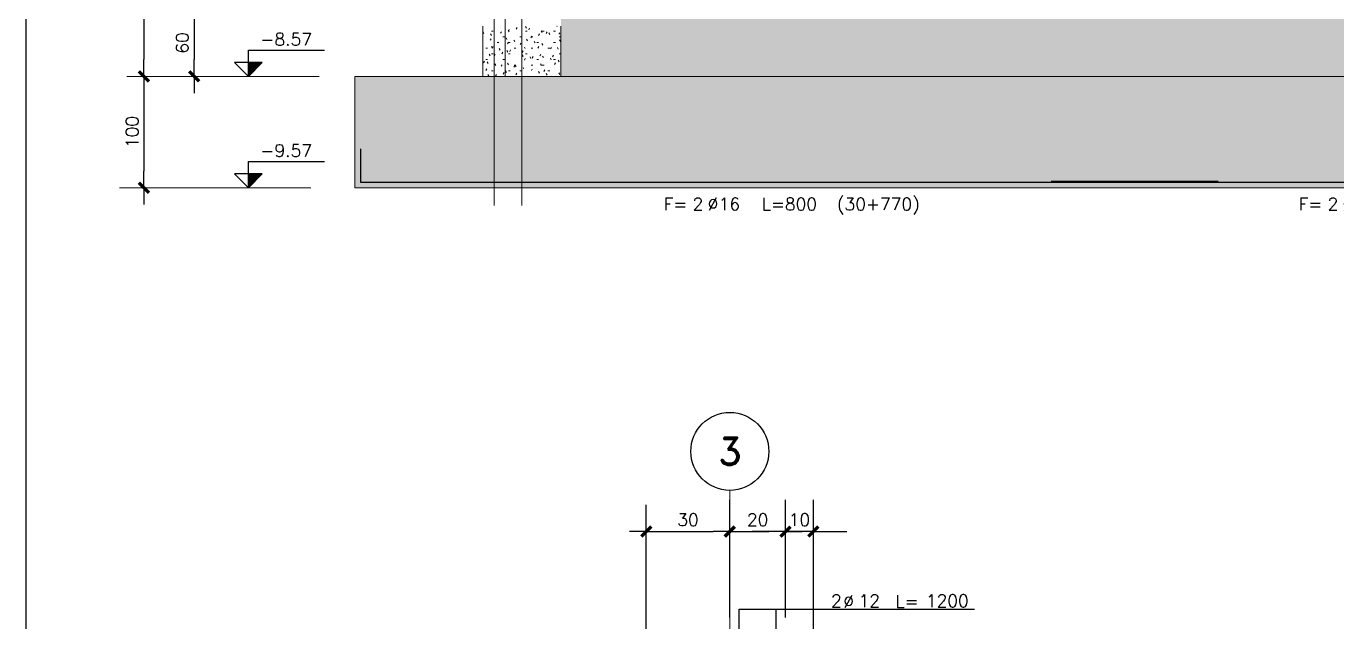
# Model space of a CAD drawing. Extents: x -58 to 5689, y 66 to 4123.
# Drawn here: x -58 to 1118, y 885 to 1420 of the extents above; entities that cross this region are included whole.
import ezdxf
from ezdxf.enums import TextEntityAlignment as Align
from ezdxf.xclip import XClip

# ---------------------------------------------------------------- set-up
doc = ezdxf.new("R2010")
doc.units = 0
doc.header["$LTSCALE"] = 30
doc.header["$MEASUREMENT"] = 0
doc.header["$XCLIPFRAME"] = 0
doc.linetypes.add("EJE3-3'$0$RLE-PROYECCION", pattern=[0.71438, 0.47625, -0.23813])
doc.layers.get('0').update_dxf_attribs({"linetype": 'CONTINUOUS'})
for name, color, linetype in [("EJE3-3'$0$CORTES", 5, 'CONTINUOUS'), ("EJE3-3'$0$fe", 7, 'CONTINUOUS'), ("EJE3-3'$0$RLA-CORTES", 5, 'CONTINUOUS'), ("EJE3-3'$0$RLA-COTAS1", 2, 'CONTINUOUS'), ("EJE3-3'$0$RLA-FE", 7, 'CONTINUOUS'), ('RLA-FORMATO', 7, 'CONTINUOUS')]:
    doc.layers.add(name, color=color, linetype=linetype)
doc.layers.add("EJE3-3'$0$RLA-ACHURADO", color=30, linetype="EJE3-3'$0$RLE-PROYECCION", lineweight=15, transparency=0.7)
for name, color, linetype, lineweight in [("EJE3-3'$0$RLA-CONTORNO", 30, 'CONTINUOUS', 15), ("EJE3-3'$0$RLA-EJES", 1, 'CONTINUOUS', 9), ("EJE3-3'$0$RLA-NIVEL-1", 1, 'CONTINUOUS', 9), ("EJE3-3'$0$RLA-SELLO", 3, 'CONTINUOUS', 9)]:
    doc.layers.add(name, color=color, linetype=linetype, lineweight=lineweight)
doc.styles.add("EJE3-3'$0$RomanD", font='romand.shx', dxfattribs={"height": 31.5})
doc.styles.add("EJE3-3'$0$RomanS", font='romans.shx', dxfattribs={"height": 11.25})
doc.dimstyles.new("EJE3-3'$0$ING-50", dxfattribs={"dimscale": 50, "dimtxt": 0.27, "dimasz": 0.3, "dimexe": 0, "dimexo": 0, "dimgap": 0.1, "dimtad": 1, "dimdec": 1, "dimzin": 12, "dimdsep": 46, "dimtxsty": "EJE3-3'$0$RomanS", "dimblk": "EJE3-3'$0$TICK1", "dimblk1": "EJE3-3'$0$TICK1", "dimblk2": "EJE3-3'$0$TICK1", "dimcen": 0.09, "dimclrd": 2, "dimclre": 1, "dimclrt": 3, "dimadec": 0, "dimazin": 0, "dimtfac": 1, "dimtdec": 0, "dimtix": 1, "dimtmove": 2, "dimatfit": 3, "dimldrblk": "EJE3-3'$0$TICK1", "dimfxl": 0, "dimfxlon": 1, "dimtolj": 1, "dimtzin": 0, "dimarcsym": 0})
doc.dimstyles.new("EJE3-3'$0$ING20", dxfattribs={"dimscale": 50, "dimtxt": 0.27, "dimasz": 0.3, "dimexe": 0, "dimexo": 0, "dimgap": 0.1, "dimtad": 1, "dimdec": 1, "dimlfac": 0.4, "dimzin": 12, "dimdsep": 46, "dimtxsty": "EJE3-3'$0$RomanS", "dimblk": "EJE3-3'$0$TICK1", "dimcen": 0.09, "dimclrd": 2, "dimclre": 1, "dimclrt": 3, "dimadec": 0, "dimazin": 0, "dimtfac": 1, "dimtdec": 1, "dimtix": 1, "dimtmove": 2, "dimatfit": 3, "dimldrblk": "EJE3-3'$0$TICK1", "dimfxl": 0, "dimfxlon": 1, "dimtolj": 1, "dimtzin": 0, "dimarcsym": 0})
pattern_1 = [(0, (-1824.927, -1302.188), (20.32, 5.08), [1.676, -13.564, 1.676, -13.564, -81.28]), (0, (-1824.927, -1302.188), (20.32, 5.08), [-30.48, 1.676, -28.804, 1.676, -13.564, -35.56]), (0, (-1824.927, -1302.188), (20.32, 5.08), [-76.2, 1.676, -8.484, 1.676, -23.724]), (120, (-1817.307, -1299.648), (-14.55941, 15.057636), [1.676, -13.564, 1.676, -13.564, -81.28]), (120, (-1817.307, -1299.648), (-14.55941, 15.057636), [-30.48, 1.676, -28.804, 1.676, -13.564, -35.56]), (120, (-1817.307, -1299.648), (-14.55941, 15.057636), [-76.2, 1.676, -8.484, 1.676, -23.724]), (240, (-1814.767, -1289.488), (-5.76059, -20.137636), [1.676, -13.564, 1.676, -13.564, -81.28]), (240, (-1814.767, -1289.488), (-5.76059, -20.137636), [-30.48, 1.676, -28.804, 1.676, -13.564, -35.56]), (240, (-1814.767, -1289.488), (-5.76059, -20.137636), [-76.2, 1.676, -8.484, 1.676, -23.724])]

# ---------------------------------------------------------------- blocks, each defined once
blk = doc.blocks.new("EJE3-3'$0$TICK1")
at = {"color": 2}
for points in [[(0, 0), (-1, 0)], [(0, 0), (1, 0)]]:
    blk.add_lwpolyline(points, dxfattribs=at)
at = {"color": 2, "const_width": 0.2}
blk.add_lwpolyline([(-0.3, -0.3), (0.3, 0.3)], dxfattribs=at)
blk = doc.blocks.new("EJE3-3'$0$DIMBLOCK15-EJE 3-3_")
at = {"layer": "EJE3-3'$0$RLA-COTAS1", "color": 2, "lineweight": -2, "transparency": 16777216}
blk.add_line((-2733.8, -416), (-2733.8, -842), dxfattribs=at)
at = {"layer": "EJE3-3'$0$RLA-COTAS1", "color": 2, "lineweight": -2, "transparency": 16777216, "xscale": 15, "yscale": 15, "zscale": 15}
for p, rotation in [((-2733.8, -401), 90), ((-2733.8, -857), 270)]:
    blk.add_blockref("EJE3-3'$0$TICK1", p, dxfattribs=dict(at, rotation=rotation))
at = {"layer": "EJE3-3'$0$RLA-COTAS1", "color": 3, "transparency": 16777216, "insert": (-2744.4, -629), "char_height": 11.25, "attachment_point": 5, "rotation": 90, "style": "EJE3-3'$0$RomanS"}
blk.add_mtext('\\A1;456', dxfattribs=at)
blk = doc.blocks.new("EJE3-3'$0$DIMBLOCK16-EJE 3-3_")
at = {"layer": "EJE3-3'$0$RLA-COTAS1", "color": 2, "lineweight": -2, "transparency": 16777216}
blk.add_line((-2733.8, -872), (-2733.8, -942), dxfattribs=at)
at = {"layer": "EJE3-3'$0$RLA-COTAS1", "color": 2, "lineweight": -2, "transparency": 16777216, "xscale": 15, "yscale": 15, "zscale": 15}
for p, rotation in [((-2733.8, -857), 90), ((-2733.8, -957), 270)]:
    blk.add_blockref("EJE3-3'$0$TICK1", p, dxfattribs=dict(at, rotation=rotation))
at = {"layer": "EJE3-3'$0$RLA-COTAS1", "color": 3, "transparency": 16777216, "insert": (-2744.4, -907), "char_height": 11.25, "attachment_point": 5, "rotation": 90, "style": "EJE3-3'$0$RomanS"}
blk.add_mtext('\\A1;100', dxfattribs=at)
blk = doc.blocks.new("EJE3-3'$0$DIMBLOCK18-EJE 3-3_")
at = {"layer": "EJE3-3'$0$RLA-COTAS1", "color": 2, "lineweight": -2, "transparency": 16777216}
blk.add_line((-2688.8, -812), (-2688.8, -842), dxfattribs=at)
at = {"layer": "EJE3-3'$0$RLA-COTAS1", "color": 2, "lineweight": -2, "transparency": 16777216, "xscale": 15, "yscale": 15, "zscale": 15}
for p, rotation in [((-2688.8, -797), 90), ((-2688.8, -857), 270)]:
    blk.add_blockref("EJE3-3'$0$TICK1", p, dxfattribs=dict(at, rotation=rotation))
at = {"layer": "EJE3-3'$0$RLA-COTAS1", "color": 3, "transparency": 16777216, "insert": (-2699.4, -827), "char_height": 11.25, "attachment_point": 5, "rotation": 90, "style": "EJE3-3'$0$RomanS"}
blk.add_mtext('\\A1;60', dxfattribs=at)
blk = doc.blocks.new("EJE3-3'$0$nivel-el")
blk.add_hatch(color=1).paths.add_polyline_path([(0, 0), (12.5, 12.5), (0, 12.5)])
at = {"color": 3}
blk.add_lwpolyline([(0, 0), (12.5, 12.5), (-12.5, 12.5), (0, 0), (0, 23.61), (68.35, 23.61)], dxfattribs=at)
blk.add_lwpolyline([(0, 0), (12.5, 12.5), (0, 12.5), (0, 0)])
at = {"color": 3, "style": "EJE3-3'$0$RomanS", "flags": 4}
blk.add_attdef('%%P0.00', text='', height=11.25, dxfattribs=at).set_placement((33.96, 27.67), align=Align.CENTER)
blk = doc.blocks.new('*U316')
at = {"layer": "EJE3-3'$0$RLA-FE"}
for p, q in [((0, 30), (0, 0)), ((0, 0), (688.2, 0)), ((688.2, 0), (738.2, 0)), ((738.2, 0), (770, 0)), ((770, 0), (770, 0))]:
    blk.add_line(p, q, dxfattribs=at)
at = {"layer": "EJE3-3'$0$RLA-FE", "color": 3, "style": "EJE3-3'$0$RomanS", "flags": 8}
for tag, p in [('F=', (293.4, -25.3)), ('NUM', (307.8, -25.3))]:
    blk.add_attdef(tag, text='', height=11.2, dxfattribs=at).set_placement(p, align=Align.RIGHT)
at = {"layer": "EJE3-3'$0$RLA-FE", "color": 3, "style": "EJE3-3'$0$RomanS"}
for tag, p, flags in [('PHI', (311.7, -25.1), 12), ('DIAM', (321.6, -25.3), 12), ('MINUS', (343.6, -25.3), 13), ('MARK', (357, -25.3), 13), ('TEXTO_FE1', (360.3, -25.3), 8), ('TEXTO_FE2', (427.8, -25.3), 8), ('TIPO', (383.8, -57.9), 13), ('NVECES', (369.9, -76.9), 13), ('NUMFE', (373.9, -96.6), 13), ('CAPA', (382.1, -115.7), 13), ('DESPLAZA', (277.2, -134.2), 13), ('ESPACIO', (283.2, -152.5), 13), ('CANT', (297.1, -171.3), 13)]:
    blk.add_attdef(tag, p, '', height=11.2, dxfattribs=dict(at, flags=flags))
blk = doc.blocks.new('*U317')
at = {"layer": "EJE3-3'$0$RLA-FE"}
for p, q in [((670, 0), (670, 30)), ((0, 0), (0, 0)), ((0, 0), (588.2, 0)), ((588.2, 0), (638.2, 0)), ((638.2, 0), (670, 0))]:
    blk.add_line(p, q, dxfattribs=at)
at = {"layer": "EJE3-3'$0$RLA-FE", "color": 3, "style": "EJE3-3'$0$RomanS", "flags": 8}
for tag, p in [('F=', (243.4, -25.3)), ('NUM', (257.8, -25.3))]:
    blk.add_attdef(tag, text='', height=11.2, dxfattribs=at).set_placement(p, align=Align.RIGHT)
at = {"layer": "EJE3-3'$0$RLA-FE", "color": 3, "style": "EJE3-3'$0$RomanS"}
for tag, p, flags in [('PHI', (261.7, -25.1), 12), ('DIAM', (271.6, -25.3), 12), ('MINUS', (293.6, -25.3), 13), ('MARK', (307, -25.3), 13), ('TEXTO_FE1', (310.3, -25.3), 8), ('TEXTO_FE2', (377.8, -25.3), 8), ('TIPO', (333.8, -57.9), 13), ('NVECES', (319.9, -76.9), 13), ('NUMFE', (323.9, -96.6), 13), ('CAPA', (332.1, -115.7), 13), ('DESPLAZA', (277.2, -134.2), 13), ('ESPACIO', (283.2, -152.5), 13), ('CANT', (297.1, -171.3), 13)]:
    blk.add_attdef(tag, p, '', height=11.2, dxfattribs=dict(at, flags=flags))
blk = doc.blocks.new('*U318')
at = {"layer": "EJE3-3'$0$RLA-FE", "color": 6}
blk.add_line((0, 1), (150, 1), dxfattribs=at)
at = {"layer": "EJE3-3'$0$RLA-FE", "color": 3, "style": "EJE3-3'$0$RomanS", "flags": 8}
for tag, p in [('(', (60.7, 9.1)), ('EMP', (79.7, 9.1)), (')', (99, 9.1))]:
    blk.add_attdef(tag, text='', height=11.2, dxfattribs=at).set_placement(p, align=Align.CENTER)
blk = doc.blocks.new('*D356')
at = {"layer": "EJE3-3'$0$RLA-CORTES", "color": 2, "lineweight": -2, "transparency": 16777216}
blk.add_line((2042.9, 2769.2), (2087.9, 2769.2), dxfattribs=at)
at = {"layer": "EJE3-3'$0$RLA-CORTES", "color": 2, "lineweight": -2, "transparency": 16777216, "xscale": 15, "yscale": 15, "zscale": 15, "rotation": 180}
blk.add_blockref("EJE3-3'$0$TICK1", (2027.9, 2769.2), dxfattribs=at)
at = {"layer": "EJE3-3'$0$RLA-CORTES", "color": 2, "lineweight": -2, "transparency": 16777216, "xscale": 15, "yscale": 15, "zscale": 15}
blk.add_blockref("EJE3-3'$0$TICK1", (2102.9, 2769.2), dxfattribs=at)
at = {"layer": "EJE3-3'$0$RLA-CORTES", "color": 3, "transparency": 16777216, "insert": (2065.4, 2779.8), "char_height": 11.25, "attachment_point": 5, "style": "EJE3-3'$0$RomanS"}
blk.add_mtext('\\A1;30', dxfattribs=at)
blk = doc.blocks.new('*D357')
at = {"layer": "EJE3-3'$0$RLA-CORTES", "color": 2, "lineweight": -2, "transparency": 16777216}
blk.add_line((2117.9, 2769.2), (2137.9, 2769.2), dxfattribs=at)
at = {"layer": "EJE3-3'$0$RLA-CORTES", "color": 2, "lineweight": -2, "transparency": 16777216, "xscale": 15, "yscale": 15, "zscale": 15, "rotation": 180}
blk.add_blockref("EJE3-3'$0$TICK1", (2102.9, 2769.2), dxfattribs=at)
at = {"layer": "EJE3-3'$0$RLA-CORTES", "color": 2, "lineweight": -2, "transparency": 16777216, "xscale": 15, "yscale": 15, "zscale": 15}
blk.add_blockref("EJE3-3'$0$TICK1", (2152.9, 2769.2), dxfattribs=at)
at = {"layer": "EJE3-3'$0$RLA-CORTES", "color": 3, "transparency": 16777216, "insert": (2127.9, 2779.8), "char_height": 11.25, "attachment_point": 5, "style": "EJE3-3'$0$RomanS"}
blk.add_mtext('\\A1;20', dxfattribs=at)
blk = doc.blocks.new('*D358')
at = {"layer": "EJE3-3'$0$RLA-CORTES", "color": 2, "lineweight": -2, "transparency": 16777216}
for p, q in [((2137.9, 2769.2), (2122.9, 2769.2)), ((2177.9, 2769.2), (2152.9, 2769.2)), ((2192.9, 2769.2), (2207.9, 2769.2))]:
    blk.add_line(p, q, dxfattribs=at)
at = {"layer": "EJE3-3'$0$RLA-CORTES", "color": 2, "lineweight": -2, "transparency": 16777216, "xscale": 15, "yscale": 15, "zscale": 15}
blk.add_blockref("EJE3-3'$0$TICK1", (2152.9, 2769.2), dxfattribs=at)
at = {"layer": "EJE3-3'$0$RLA-CORTES", "color": 2, "lineweight": -2, "transparency": 16777216, "xscale": 15, "yscale": 15, "zscale": 15, "rotation": 180}
blk.add_blockref("EJE3-3'$0$TICK1", (2177.9, 2769.2), dxfattribs=at)
at = {"layer": "EJE3-3'$0$RLA-CORTES", "color": 3, "transparency": 16777216, "insert": (2165.4, 2779.8), "char_height": 11.25, "attachment_point": 5, "style": "EJE3-3'$0$RomanS"}
blk.add_mtext('\\A1;10', dxfattribs=at)
blk = doc.blocks.new('*U338')
at = {"layer": "EJE3-3'$0$RLA-CORTES", "color": 1}
blk.add_line((8.5, 0), (219.6, 0), dxfattribs=at)
at = {"layer": "EJE3-3'$0$RLA-CORTES", "color": 9, "style": "EJE3-3'$0$RomanS"}
for s, p in [('%%C', (101.9, 1.6)), ('L=', (148.7, 1.6))]:
    blk.add_text(s, height=11.25, dxfattribs=at).set_placement(p)
at = {"layer": "EJE3-3'$0$RLA-CORTES", "color": 9, "style": "EJE3-3'$0$RomanS", "flags": 12}
for tag, p in [('CANT', (95.7, 7.6)), ('DIAMETRO', (125.1, 7.6)), ('LARGO', (195.2, 7.6))]:
    blk.add_attdef(tag, text='', height=11.2, dxfattribs=at).set_placement(p, align=Align.MIDDLE)
blk = doc.blocks.new("EJE3-3'$0$PUNTO")
at = {"layer": "EJE3-3'$0$RLA-CORTES", "color": 1}
blk.add_lwpolyline([(0, 0), (0, 19.2), (0, 38.5)], dxfattribs=at)
blk = doc.blocks.new("EJE3-3'$0$eje-1")
at = {"color": 3, "linetype": 'Continuous'}
blk.add_circle((0, 0), 35, dxfattribs=at)
at = {"color": 5, "linetype": 'Continuous', "style": "EJE3-3'$0$RomanD"}
blk.add_attdef('0', text='', height=25, dxfattribs=at).set_placement((0.2, 0), align=Align.MIDDLE)
blk = doc.blocks.new("EJE3-3'")
at = {"layer": "EJE3-3'$0$RLA-ACHURADO"}
h = blk.add_hatch(dxfattribs=at)
h.set_pattern_fill('SAND - DENSE', color=256, style=0, pattern_type=2)
h.set_pattern_definition(pattern_1)
h.paths.add_polyline_path([(-1429.52, -857), (-1429.52, -401), (-2359.52, -401), (-2359.52, -857), (-2121.51, -857)], flags=0)
h = blk.add_hatch(dxfattribs=at)
h.set_pattern_fill('SAND - DENSE', color=256, style=0, pattern_type=2)
h.set_pattern_definition(pattern_1)
h.paths.add_polyline_path([(-2429.52, -857), (-2359.52, -857), (-2359.52, -812), (-2429.52, -812)], flags=0)
h = blk.add_hatch(dxfattribs=at)
h.set_pattern_fill('SAND - DENSE', color=256, style=0, pattern_type=2)
h.set_pattern_definition([(0, (-3009.927, -2174.188), (20.32, 5.08), [1.676, -13.564, 1.676, -13.564, -81.28]), (0, (-3009.927, -2174.188), (20.32, 5.08), [-30.48, 1.676, -28.804, 1.676, -13.564, -35.56]), (0, (-3009.927, -2174.188), (20.32, 5.08), [-76.2, 1.676, -8.484, 1.676, -23.724]), (120, (-3002.307, -2171.648), (-14.559409, 15.057636), [1.676, -13.564, 1.676, -13.564, -81.28]), (120, (-3002.307, -2171.648), (-14.559409, 15.057636), [-30.48, 1.676, -28.804, 1.676, -13.564, -35.56]), (120, (-3002.307, -2171.648), (-14.559409, 15.057636), [-76.2, 1.676, -8.484, 1.676, -23.724]), (240, (-2999.767, -2161.488), (-5.760591, -20.137636), [1.676, -13.564, 1.676, -13.564, -81.28]), (240, (-2999.767, -2161.488), (-5.760591, -20.137636), [-30.48, 1.676, -28.804, 1.676, -13.564, -35.56]), (240, (-2999.767, -2161.488), (-5.760591, -20.137636), [-76.2, 1.676, -8.484, 1.676, -23.724])])
h.paths.add_polyline_path([(-2255.63, -957), (-1244.52, -957), (-1244.52, -857), (-2544.52, -857), (-2544.52, -957)])
at = {"layer": "EJE3-3'$0$RLA-CONTORNO"}
for p, q in [((-2409.52, -481), (-2409.52, -857)), ((-2429.52, -857), (-2429.52, -812)), ((-2359.52, -857), (-2359.52, -812)), ((-1244.52, -857), (-2544.52, -857)), ((-2544.52, -857), (-2544.52, -957)), ((-2544.52, -957), (-1244.52, -957))]:
    blk.add_line(p, q, dxfattribs=at)
at = {"layer": "EJE3-3'$0$RLA-CORTES", "color": 1}
for p, q in [((2027.94, 2467.77), (2027.94, 2793.21)), ((2102.94, 2691.88), (2102.94, 2797.71)), ((2152.94, 2691.88), (2152.94, 2797.71)), ((2177.94, 2472.27), (2177.94, 2797.71))]:
    blk.add_line(p, q, dxfattribs=at)
at = {"layer": "EJE3-3'$0$RLA-EJES"}
for p, q in [((2102.94, 2183.83), (2102.94, 2806.19)), ((-2419.52, -973.11), (-2419.52, 1463)), ((-2394.52, -973.11), (-2394.52, 1442.14))]:
    blk.add_line(p, q, dxfattribs=at)
at = {"layer": "EJE3-3'$0$RLA-NIVEL-1"}
for p, q in [((-2576.41, -857), (-2749.23, -857)), ((-2584.15, -957), (-2755.86, -957))]:
    blk.add_line(p, q, dxfattribs=at)
at = {"layer": "EJE3-3'$0$RLA-SELLO"}
for p, q in [((-2749.23, -857), (-2617.79, -857)), ((-2755.86, -957), (-2620, -957))]:
    blk.add_line(p, q, dxfattribs=at)
ref = blk.add_blockref("EJE3-3'$0$nivel-el", (-2640.05, -857))
ref.add_attrib('%%P0.00', '-8.57', dxfattribs={"color": 3, "height": 11.25, "style": "EJE3-3'$0$RomanS"}).set_placement((-2606.09, -829.33), align=Align.CENTER)
ref = blk.add_blockref("EJE3-3'$0$nivel-el", (-2640.05, -957))
ref.add_attrib('%%P0.00', '-9.57', dxfattribs={"color": 3, "height": 11.25, "style": "EJE3-3'$0$RomanS"}).set_placement((-2606.09, -929.33), align=Align.CENTER)
at = {"layer": "EJE3-3'$0$CORTES"}
blk.add_blockref("EJE3-3'$0$eje-1", (2102.94, 2841.19), dxfattribs=at).add_auto_attribs({'0': '3'})
at = {"layer": "EJE3-3'$0$fe"}
blk.add_blockref("EJE3-3'$0$PUNTO", (2111.44, 2660.85), dxfattribs=at)
at = {"layer": "EJE3-3'$0$RLA-CORTES"}
ref = blk.add_blockref('*U338', (2102.94, 2699.35), dxfattribs=at)
ref.add_attrib('CANT', '2', dxfattribs={"color": 9, "height": 11.25, "style": "EJE3-3'$0$RomanS"}).set_placement((2198.6, 2706.94), align=Align.MIDDLE)
ref.add_attrib('DIAMETRO', '12', dxfattribs={"color": 9, "height": 11.25, "style": "EJE3-3'$0$RomanS"}).set_placement((2228.04, 2706.94), align=Align.MIDDLE)
ref.add_attrib('LARGO', '1200', dxfattribs={"color": 9, "height": 11.25, "style": "EJE3-3'$0$RomanS"}).set_placement((2298.14, 2706.94), align=Align.MIDDLE)
at = {"layer": "EJE3-3'$0$RLA-FE"}
for name, p in [("EJE3-3'$0$PUNTO", (2144.44, 2660.85)), ('*U318', (-1919.52, -952))]:
    blk.add_blockref(name, p, dxfattribs=at)
ref = blk.add_blockref('*U316', (-2539.52, -952), dxfattribs=at)
ref.add_attrib('DIAM', '16', (-2217.92, -977.3), dxfattribs={"color": 3, "height": 11.25, "style": "EJE3-3'$0$RomanS"})
ref.add_attrib('NUM', '2', dxfattribs={"color": 3, "height": 11.25, "style": "EJE3-3'$0$RomanS"}).set_placement((-2231.67, -977.3), align=Align.RIGHT)
ref.add_attrib('TEXTO_FE1', 'L=800', (-2179.21, -977.3), dxfattribs={"color": 3, "height": 11.25, "style": "EJE3-3'$0$RomanS"})
ref.add_attrib('TEXTO_FE2', '(30+770)', (-2111.69, -977.28), dxfattribs={"color": 3, "height": 11.25, "style": "EJE3-3'$0$RomanS"})
ref.add_attrib('PHI', '%%C', (-2227.77, -977.08), dxfattribs={"color": 3, "height": 11.25, "style": "EJE3-3'$0$RomanS"})
ref.add_attrib('F=', 'F=', dxfattribs={"color": 3, "height": 11.25, "style": "EJE3-3'$0$RomanS"}).set_placement((-2246.08, -977.3), align=Align.RIGHT)
ref = blk.add_blockref('*U317', (-1919.52, -952), dxfattribs=at)
ref.add_attrib('DIAM', '16', (-1647.92, -977.3), dxfattribs={"color": 3, "height": 11.25, "style": "EJE3-3'$0$RomanS"})
ref.add_attrib('NUM', '2', dxfattribs={"color": 3, "height": 11.25, "style": "EJE3-3'$0$RomanS"}).set_placement((-1661.67, -977.3), align=Align.RIGHT)
ref.add_attrib('TEXTO_FE1', 'L=700', (-1609.21, -977.3), dxfattribs={"color": 3, "height": 11.25, "style": "EJE3-3'$0$RomanS"})
ref.add_attrib('TEXTO_FE2', '(670+30)', (-1541.69, -977.28), dxfattribs={"color": 3, "height": 11.25, "style": "EJE3-3'$0$RomanS"})
ref.add_attrib('PHI', '%%C', (-1657.77, -977.08), dxfattribs={"color": 3, "height": 11.25, "style": "EJE3-3'$0$RomanS"})
ref.add_attrib('F=', 'F=', dxfattribs={"color": 3, "height": 11.25, "style": "EJE3-3'$0$RomanS"}).set_placement((-1676.08, -977.3), align=Align.RIGHT)
at = {"layer": "EJE3-3'$0$RLA-CORTES"}
for base, p1, p2, picture, middle in [((2102.94, 2769.2), (2027.94, 2444.35), (2102.94, 2669.35), '*D356', (2065.44, 2779.83)), ((2152.94, 2769.2), (2102.94, 2669.35), (2152.94, 2669.35), '*D357', (2127.94, 2779.83)), ((2152.94, 2769.2), (2177.94, 2444.35), (2152.94, 2669.35), '*D358', (2165.44, 2779.83))]:
    dim = blk.add_linear_dim(base=base, p1=p1, p2=p2, dimstyle="EJE3-3'$0$ING20", dxfattribs=at)
    dim.commit()
    dim.dimension.update_dxf_attribs({"geometry": picture, "text_midpoint": middle})
at = {"layer": "EJE3-3'$0$RLA-COTAS1"}
for base, p1, p2, picture, middle in [((-2733.79, -857), (-2728.79, -401), (-2728.79, -857), "EJE3-3'$0$DIMBLOCK15-EJE 3-3_", (-2744.41, -629)), ((-2688.79, -857), (-2683.79, -797), (-2683.79, -857), "EJE3-3'$0$DIMBLOCK18-EJE 3-3_", (-2699.41, -827)), ((-2733.79, -957), (-2728.79, -857), (-2728.79, -957), "EJE3-3'$0$DIMBLOCK16-EJE 3-3_", (-2744.41, -907))]:
    dim = blk.add_linear_dim(base=base, p1=p1, p2=p2, angle=90, dimstyle="EJE3-3'$0$ING-50", override={"dimexe": 0, "dimexo": 0, "dimdec": 1, "dimfxl": 0, "dimfxlon": 1}, dxfattribs=at)
    dim.commit()
    dim.dimension.update_dxf_attribs({"geometry": picture, "text_midpoint": middle})

msp = doc.modelspace()

# ---------------------------------------------------------------- linework, layer by layer
at = {"layer": 'RLA-FORMATO', "color": 6, "linetype": 'Continuous'}
msp.add_line((-58.1, 68.1), (-58.1, 4123.1), dxfattribs=at)

# ---------------------------------------------------------------- block references
ref = msp.add_blockref("EJE3-3'", (2781.4, 2232.2))
XClip(ref).set_block_clipping_path([(-2788.1086663077, -1277.6573373718), (2905.5071213075, 1601.8318238069)])
ref = msp.add_blockref("EJE3-3'", (-1529.4, -1802.7))
XClip(ref).set_block_clipping_path([(1764.4211737525, 1961.9632400036), (3750.8923346605, 2908.8906924683)])

doc.saveas('drawing.dxf')
